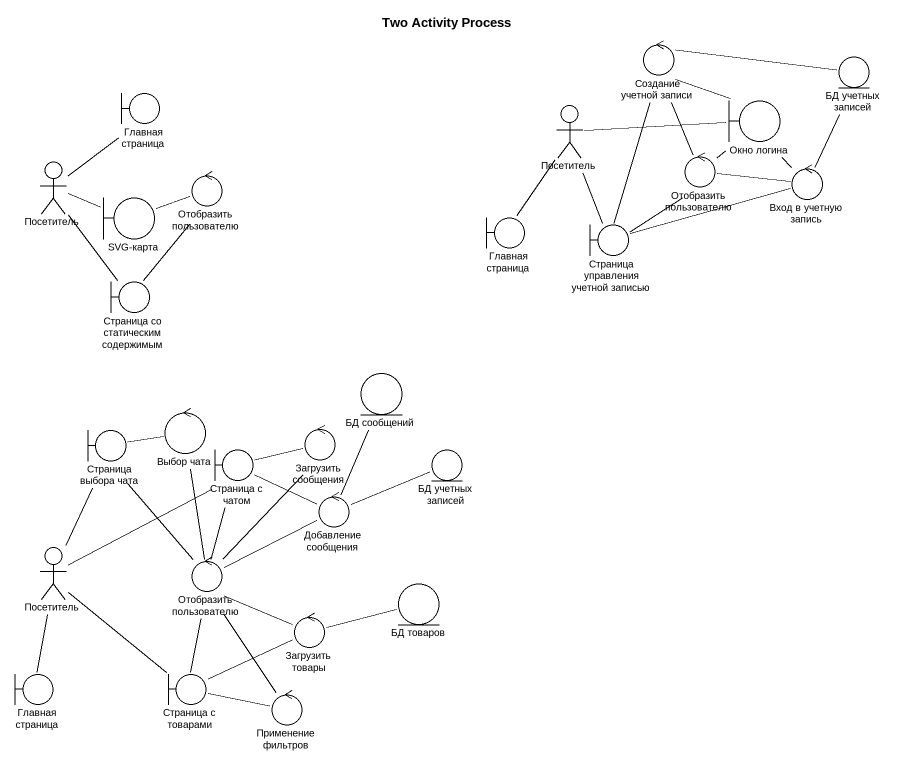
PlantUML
@startuml
title Two Activity Process
control "Создание учетной записи" as Создание_учетной_записи
entity "БД учетных записей" as БД_учетных_записей
boundary "Главная страница" as Главная_страница
actor Посетитель
boundary "Окно логина" as Окно_логина
actor "Посетитель" as Посетитель_2
control "Отобразить пользователю" as Отобразить_пользователю
control "Вход в учетную запись" as Вход_в_учетную_запись
boundary "SVG-карта" as SVG_карта
control "Отобразить пользователю" as Отобразить_пользователю_2
boundary "Главная страница" as Главная_страница_2
boundary "Страница управления учетной записью" as Страница_управления_учетной
boundary "Страница со статическим содержимым" as Страница_со_статическим
entity "БД сообщений" as БД_сообщений
control "Выбор чата" as Выбор_чата
boundary "Страница выбора чата" as Страница_выбора_чата
boundary "Страница с чатом" as Страница_с_чатом
control "Загрузить сообщения" as Загрузить_сообщения
entity "БД учетных записей" as БД_учетных_записей_2
control "Добавление сообщения" as Добавление_сообщения
actor "Посетитель" as Посетитель_3
control "Отобразить пользователю" as Отобразить_пользователю_3
entity "БД товаров" as БД_товаров
control "Загрузить товары" as Загрузить_товары
boundary "Главная страница" as Главная_страница_3
boundary "Страница с товарами" as Страница_с_товарами
control "Применение фильтров" as Применение_фильтров
Создание_учетной_записи -right- БД_учетных_записей
Создание_учетной_записи -- Отобразить_пользователю
Создание_учетной_записи -- Страница_управления_учетной
Посетитель -right- Окно_логина
Посетитель -- Главная_страница_2
Посетитель -- Страница_управления_учетной
Окно_логина -left- Создание_учетной_записи
Окно_логина -- Вход_в_учетную_запись
Посетитель_2 -up- Главная_страница
Посетитель_2 -right- SVG_карта
Посетитель_2 -- Страница_со_статическим
Отобразить_пользователю -up- Окно_логина
Вход_в_учетную_запись -up- БД_учетных_записей
Вход_в_учетную_запись -left- Отобразить_пользователю
Вход_в_учетную_запись -left- Страница_управления_учетной
SVG_карта -right- Отобразить_пользователю_2
Страница_управления_учетной -up- Отобразить_пользователю
Страница_со_статическим -up- Отобразить_пользователю_2
Выбор_чата -- Отобразить_пользователю_3
Страница_выбора_чата -right- Выбор_чата
Страница_выбора_чата -- Отобразить_пользователю_3
Страница_с_чатом -right- Загрузить_сообщения
Страница_с_чатом -right- Добавление_сообщения
Загрузить_сообщения -- Отобразить_пользователю_3
Добавление_сообщения -up- БД_сообщений
Добавление_сообщения -right- БД_учетных_записей_2
Посетитель_3 -up- Страница_выбора_чата
Посетитель_3 -up- Страница_с_чатом
Посетитель_3 -- Главная_страница_3
Посетитель_3 -- Страница_с_товарами
Отобразить_пользователю_3 -up- Страница_с_чатом
Отобразить_пользователю_3 -right- Добавление_сообщения
Отобразить_пользователю_3 -- Страница_с_товарами
Загрузить_товары -left- Отобразить_пользователю_3
Загрузить_товары -right- БД_товаров
Страница_с_товарами -right- Загрузить_товары
Страница_с_товарами -right- Применение_фильтров
Применение_фильтров -up- Отобразить_пользователю_3
@enduml
